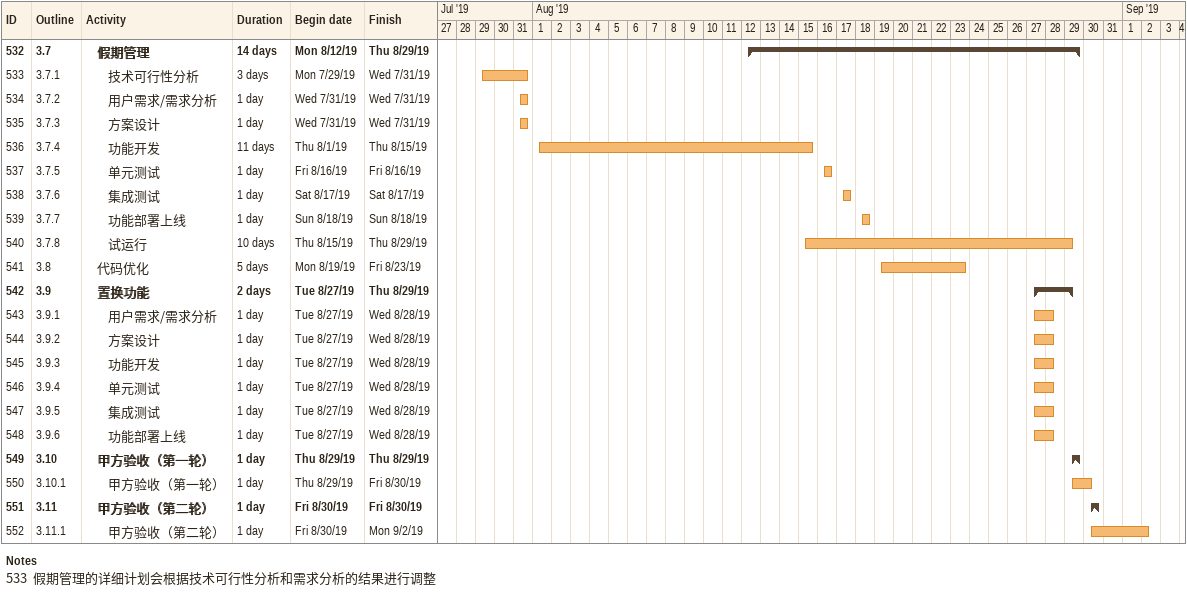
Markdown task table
| ID | WBS | Task | Duration | Start | Finish |
|---|---|---|---|---|---|
| 532 | 3.7 | **假期管理** | 14d | 2019-08-12 | 2019-08-29 |
| 533 | 3.7.1 | 技术可行性分析 | 3d | 2019-07-29 | 2019-07-31 |
| 534 | 3.7.2 | 用户需求/需求分析 | 1d | 2019-07-31 | 2019-07-31 |
| 535 | 3.7.3 | 方案设计 | 1d | 2019-07-31 | 2019-07-31 |
| 536 | 3.7.4 | 功能开发 | 11d | 2019-08-01 | 2019-08-15 |
| 537 | 3.7.5 | 单元测试 | 1d | 2019-08-16 | 2019-08-16 |
| 538 | 3.7.6 | 集成测试 | 1d | 2019-08-17 | 2019-08-17 |
| 539 | 3.7.7 | 功能部署上线 | 1d | 2019-08-18 | 2019-08-18 |
| 540 | 3.7.8 | 试运行 | 10d | 2019-08-15 | 2019-08-29 |
| 541 | 3.8 | 代码优化 | 5d | 2019-08-19 | 2019-08-23 |
| 542 | 3.9 | **置换功能** | 2d | 2019-08-27 | 2019-08-29 |
| 543 | 3.9.1 | 用户需求/需求分析 | 1d | 2019-08-27 | 2019-08-28 |
| 544 | 3.9.2 | 方案设计 | 1d | 2019-08-27 | 2019-08-28 |
| 545 | 3.9.3 | 功能开发 | 1d | 2019-08-27 | 2019-08-28 |
| 546 | 3.9.4 | 单元测试 | 1d | 2019-08-27 | 2019-08-28 |
| 547 | 3.9.5 | 集成测试 | 1d | 2019-08-27 | 2019-08-28 |
| 548 | 3.9.6 | 功能部署上线 | 1d | 2019-08-27 | 2019-08-28 |
| 549 | 3.10 | **甲方验收（第一轮）** | 1d | 2019-08-29 | 2019-08-29 |
| 550 | 3.10.1 | 甲方验收（第一轮） | 1d | 2019-08-29 | 2019-08-30 |
| 551 | 3.11 | **甲方验收（第二轮）** | 1d | 2019-08-30 | 2019-08-30 |
| 552 | 3.11.1 | 甲方验收（第二轮） | 1d | 2019-08-30 | 2019-09-02 |

Notes
- 533: 假期管理的详细计划会根据技术可行性分析和需求分析的结果进行调整
